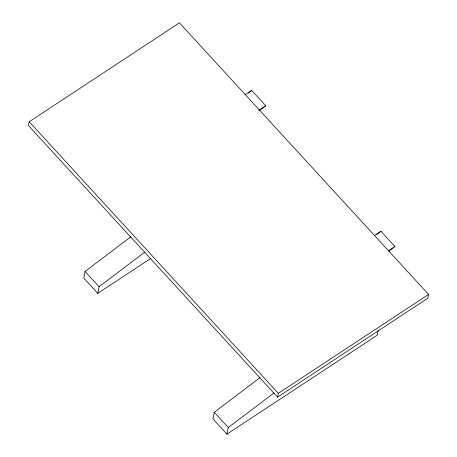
<?xml version="1.0" encoding="UTF-8"?>
<svg xmlns="http://www.w3.org/2000/svg" width="457" height="457" viewBox="0 0 457 457"><rect width="100%" height="100%" fill="white"/><g stroke="black" fill="none" stroke-linecap="round" stroke-linejoin="round"><path stroke-width="0.69" d="M29.191 121.756L28.431 125.561L277.565 397.133L427.809 298.227L428.569 294.422L179.435 22.85L29.191 121.756L278.324 393.334L277.565 397.133M130.873 236.755L85.082 271.452L83.762 278.056L97.775 293.331L150.839 258.399M97.775 293.331L99.095 286.728L144.886 252.03M260.056 377.573L214.264 412.271L212.951 418.875L226.963 434.15L377.208 335.244L378.265 329.96M226.963 434.15L228.283 427.546L274.069 392.854M248.368 93.022L251.738 90.429L265.751 105.704L259.576 110.463M376.431 234.704L380.921 231.248L394.934 246.523L388.758 251.281M245.18 94.748L251.738 90.429M258.599 110.411L265.751 105.704M374.363 235.566L380.921 231.248M388.376 250.842L394.934 246.523M278.324 393.334L428.569 294.422M85.082 271.452L99.095 286.728M214.264 412.271L228.283 427.546"/></g></svg>
